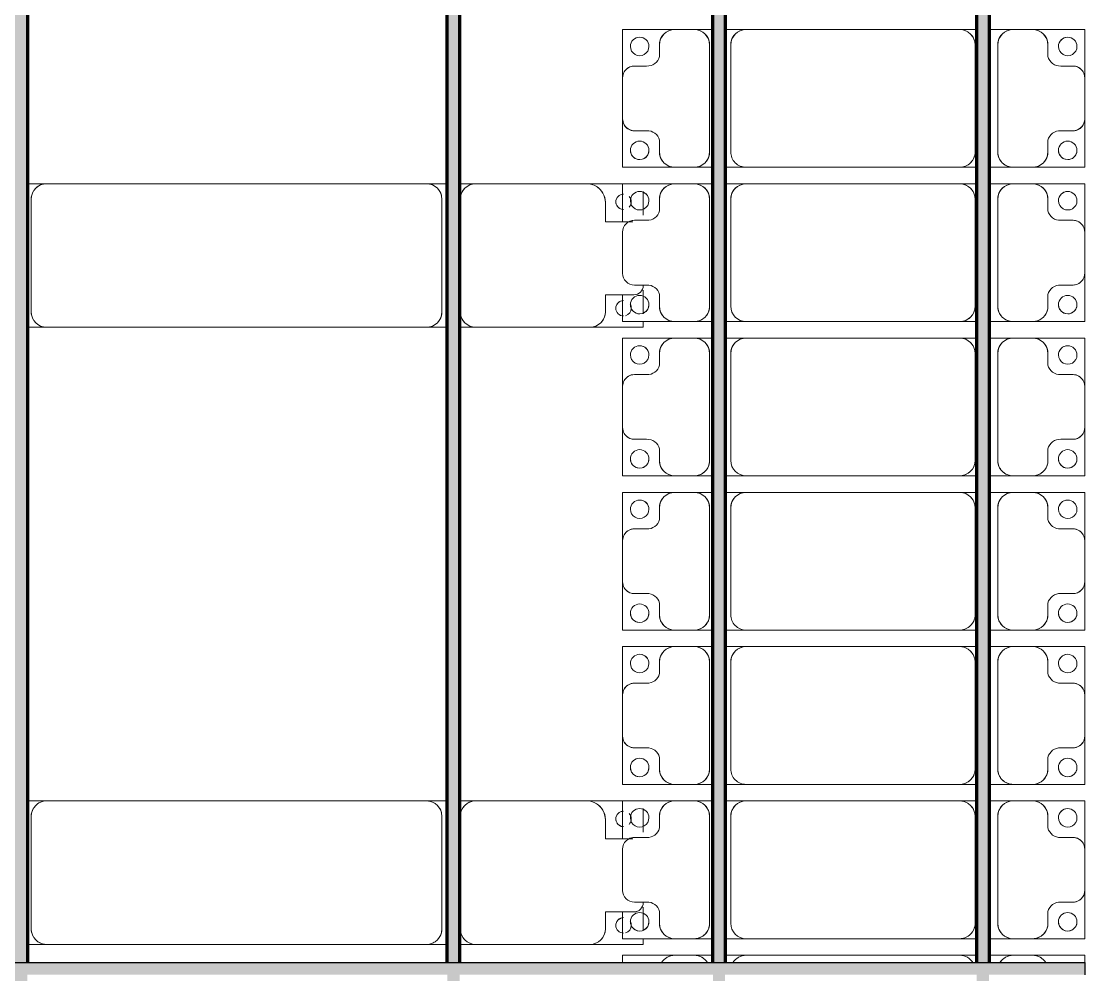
# Model space of a CAD drawing. Header units: millimetres. Extents: x -268744 to 115753, y -96240 to -10461.
# Drawn here: x 31470 to 34914, y -58647 to -55556 of the extents above; entities that cross this region are included whole.
import ezdxf

# ---------------------------------------------------------------- set-up
doc = ezdxf.new("R2010")
doc.units = ezdxf.units.MM
doc.layers.add('A-GENM', color=13, linetype='Continuous', lineweight=9)
doc.layers.add('S-BEAM', color=12, linetype='Continuous', lineweight=9)

# ---------------------------------------------------------------- blocks, each defined once
blk = doc.blocks.new('Dầm C52 - Hộp 40x60-V25-KHUNG KẾT CẤU BÈ PIN 1')
at = {"layer": 'S-BEAM', "lineweight": 25}
blk.add_hatch(color=4, dxfattribs=at).paths.add_polyline_path([(-145425.8, -20), (145811, -20), (145811, 20), (-145811, 20), (-145811, -20)])
at = {"layer": 'S-BEAM', "color": 4, "lineweight": 25}
for p, q in [((-145811, 20), (145811, 20)), ((145811, 20), (145811, -20))]:
    blk.add_line(p, q, dxfattribs=at)
blk = doc.blocks.new('Dai phaodi lai - DẢI PHAO ĐI LẠI-V77-KHUNG KẾT CẤU BÈ PIN 1')
at = {"layer": 'A-GENM', "color": 7}
for p, q in [((35276.8, 748.4), (35433.1, 748.4)), ((35276.8, 579.3), (35276.8, 748.4)), ((35276.8, 748.4), (35276.8, 579.3)), ((35433.1, 748.4), (35276.8, 748.4)), ((35566.9, 748.4), (35433.1, 748.4)), ((35569.9, 748.4), (35723.2, 748.4)), ((35723.2, 748.4), (35569.9, 748.4)), ((35723.2, 748.4), (35723.2, 579.3)), ((35723.2, 579.3), (35723.2, 748.4)), ((35776.8, 748.4), (35933.1, 748.4)), ((35776.8, 579.3), (35776.8, 748.4)), ((35776.8, 748.4), (35776.8, 579.3)), ((35933.1, 748.4), (35776.8, 748.4)), ((36066.9, 748.4), (35933.1, 748.4)), ((36066.9, 748.4), (36223.2, 748.4)), ((36223.2, 748.4), (36066.9, 748.4)), ((36223.2, 748.4), (36223.2, 579.3)), ((36223.2, 579.3), (36223.2, 748.4)), ((36276.8, 748.4), (36433.1, 748.4)), ((36276.8, 579.3), (36276.8, 748.4)), ((36276.8, 748.4), (36276.8, 579.3)), ((36433.1, 748.4), (36276.8, 748.4)), ((36566.9, 748.4), (36433.1, 748.4)), ((36566.9, 748.4), (36723.2, 748.4)), ((36723.2, 748.4), (36566.9, 748.4)), ((36723.2, 748.4), (36723.2, 579.3)), ((36723.2, 579.3), (36723.2, 748.4)), ((36776.8, 748.4), (36933.1, 748.4)), ((36776.8, 579.3), (36776.8, 748.4)), ((36776.8, 748.4), (36776.8, 579.3)), ((36933.1, 748.4), (36776.8, 748.4)), ((37066.9, 748.4), (36933.1, 748.4)), ((37066.9, 748.4), (37223.2, 748.4)), ((37223.2, 748.4), (37066.9, 748.4)), ((37223.2, 748.4), (37223.2, 579.3)), ((37223.2, 579.3), (37223.2, 748.4)), ((37276.8, 748.4), (37433.1, 748.4)), ((37276.8, 579.3), (37276.8, 748.4)), ((37276.8, 748.4), (37276.8, 579.3)), ((37433.1, 748.4), (37276.8, 748.4)), ((37566.9, 748.4), (37433.1, 748.4)), ((37566.9, 748.4), (37723.2, 748.4)), ((37723.2, 748.4), (37566.9, 748.4)), ((37723.2, 748.4), (37723.2, 579.3)), ((37723.2, 579.3), (37723.2, 748.4)), ((37776.8, 748.4), (37933.1, 748.4)), ((37776.8, 579.3), (37776.8, 748.4)), ((37776.8, 748.4), (37776.8, 579.3)), ((37933.1, 748.4), (37776.8, 748.4)), ((38066.9, 748.4), (37933.1, 748.4)), ((38066.9, 748.4), (38223.2, 748.4)), ((38223.2, 748.4), (38066.9, 748.4)), ((38223.2, 748.4), (38223.2, 579.3)), ((38223.2, 579.3), (38223.2, 748.4)), ((38276.8, 748.4), (38300.1, 748.4)), ((38276.8, 579.3), (38276.8, 748.4)), ((38276.8, 748.4), (38276.8, 579.3)), ((38300.1, 748.4), (38276.8, 748.4)), ((35395.1, 710.4), (35395.1, 670.7)), ((35604.9, 670.7), (35604.9, 710.4)), ((35895.1, 710.4), (35895.1, 670.7)), ((36104.9, 670.7), (36104.9, 710.4)), ((36395.1, 710.4), (36395.1, 670.7)), ((36604.9, 670.7), (36604.9, 710.4)), ((36895.1, 710.4), (36895.1, 670.7)), ((37104.9, 670.7), (37104.9, 710.4)), ((37395.1, 710.4), (37395.1, 670.7)), ((37604.9, 670.7), (37604.9, 710.4)), ((37895.1, 710.4), (37895.1, 670.7)), ((38104.9, 670.7), (38104.9, 710.4)), ((35364.3, 629.3), (35326.8, 629.3)), ((35673.2, 629.3), (35635.7, 629.3)), ((35864.3, 629.3), (35826.8, 629.3)), ((36173.2, 629.3), (36135.7, 629.3)), ((36364.3, 629.3), (36326.8, 629.3)), ((36673.2, 629.3), (36635.7, 629.3)), ((36864.3, 629.3), (36826.8, 629.3)), ((37173.2, 629.3), (37135.7, 629.3)), ((37364.3, 629.3), (37326.8, 629.3)), ((37673.2, 629.3), (37635.7, 629.3)), ((37864.3, 629.3), (37826.8, 629.3)), ((38173.2, 629.3), (38135.7, 629.3)), ((35276.8, 579.3), (35276.8, 516.7)), ((35723.2, 516.7), (35723.2, 579.3)), ((35776.8, 579.3), (35776.8, 516.7)), ((36223.2, 516.7), (36223.2, 579.3)), ((36276.8, 579.3), (36276.8, 516.7)), ((36723.2, 516.7), (36723.2, 579.3)), ((36776.8, 579.3), (36776.8, 516.7)), ((37223.2, 516.7), (37223.2, 579.3)), ((37276.8, 579.3), (37276.8, 516.7)), ((37723.2, 516.7), (37723.2, 579.3)), ((37776.8, 579.3), (37776.8, 516.7)), ((38223.2, 516.7), (38223.2, 579.3)), ((38276.8, 579.3), (38276.8, 516.7)), ((35276.8, 438.7), (35276.8, 516.7)), ((35276.8, 438.7), (35276.8, 516.7)), ((35723.2, 516.7), (35723.2, 438.7)), ((35723.2, 516.7), (35723.2, 438.7)), ((35776.8, 438.7), (35776.8, 516.7)), ((35776.8, 438.7), (35776.8, 516.7)), ((36223.2, 516.7), (36223.2, 438.7)), ((36223.2, 516.7), (36223.2, 438.7)), ((36276.8, 438.7), (36276.8, 516.7)), ((36276.8, 438.7), (36276.8, 516.7)), ((36723.2, 516.7), (36723.2, 438.7)), ((36723.2, 516.7), (36723.2, 438.7)), ((36776.8, 438.7), (36776.8, 516.7)), ((36776.8, 438.7), (36776.8, 516.7)), ((37223.2, 516.7), (37223.2, 438.7)), ((37223.2, 516.7), (37223.2, 438.7)), ((37276.8, 438.7), (37276.8, 516.7)), ((37276.8, 438.7), (37276.8, 516.7)), ((37723.2, 516.7), (37723.2, 438.7)), ((37723.2, 516.7), (37723.2, 438.7)), ((37776.8, 438.7), (37776.8, 516.7)), ((37776.8, 438.7), (37776.8, 516.7)), ((38223.2, 516.7), (38223.2, 438.7)), ((38223.2, 516.7), (38223.2, 438.7)), ((38276.8, 438.7), (38276.8, 516.7)), ((38276.8, 438.7), (38276.8, 516.7)), ((35326.8, 466.7), (35673.2, 466.7)), ((35826.8, 466.7), (36173.2, 466.7)), ((36326.8, 466.7), (36673.2, 466.7)), ((36826.8, 466.7), (37173.2, 466.7)), ((37326.8, 466.7), (37673.2, 466.7)), ((37826.8, 466.7), (38173.2, 466.7)), ((35276.8, 343.3), (35276.8, 398.7)), ((35276.8, 343.3), (35276.8, 398.7)), ((35673.2, 393.3), (35326.8, 393.3)), ((35723.2, 398.7), (35723.2, 343.3)), ((35723.2, 398.7), (35723.2, 343.3)), ((35776.8, 343.3), (35776.8, 398.7)), ((35776.8, 343.3), (35776.8, 398.7)), ((36173.2, 393.3), (35826.8, 393.3)), ((36223.2, 398.7), (36223.2, 343.3)), ((36223.2, 398.7), (36223.2, 343.3)), ((36276.8, 343.3), (36276.8, 398.7)), ((36276.8, 343.3), (36276.8, 398.7)), ((36673.2, 393.3), (36326.8, 393.3)), ((36723.2, 398.7), (36723.2, 343.3)), ((36723.2, 398.7), (36723.2, 343.3)), ((36776.8, 343.3), (36776.8, 398.7)), ((36776.8, 343.3), (36776.8, 398.7)), ((37173.2, 393.3), (36826.8, 393.3)), ((37223.2, 398.7), (37223.2, 343.3)), ((37223.2, 398.7), (37223.2, 343.3)), ((37276.8, 343.3), (37276.8, 398.7)), ((37276.8, 343.3), (37276.8, 398.7)), ((37673.2, 393.3), (37326.8, 393.3)), ((37723.2, 398.7), (37723.2, 343.3)), ((37723.2, 398.7), (37723.2, 343.3)), ((37776.8, 343.3), (37776.8, 398.7)), ((37776.8, 343.3), (37776.8, 398.7)), ((38173.2, 393.3), (37826.8, 393.3)), ((38223.2, 398.7), (38223.2, 343.3)), ((38223.2, 398.7), (38223.2, 343.3)), ((38276.8, 343.3), (38276.8, 398.7)), ((38276.8, 343.3), (38276.8, 398.7)), ((35276.8, 343.3), (35276.8, -348.3)), ((35723.2, -348.3), (35723.2, 343.3)), ((35776.8, 343.3), (35776.8, -348.3)), ((36223.2, -348.3), (36223.2, 343.3)), ((36276.8, 343.3), (36276.8, -348.3)), ((36723.2, -348.3), (36723.2, 343.3)), ((36776.8, 343.3), (36776.8, -348.3)), ((37223.2, -348.3), (37223.2, 343.3)), ((37276.8, 343.3), (37276.8, -348.3)), ((37723.2, -348.3), (37723.2, 343.3)), ((37776.8, 343.3), (37776.8, -348.3)), ((38223.2, -348.3), (38223.2, 343.3)), ((38276.8, 343.3), (38276.8, -348.3)), ((35276.8, -416.3), (35276.8, -348.3)), ((35276.8, -416.3), (35276.8, -348.3)), ((35723.2, -348.3), (35723.2, -416.3)), ((35723.2, -348.3), (35723.2, -416.3)), ((35776.8, -416.3), (35776.8, -348.3)), ((35776.8, -416.3), (35776.8, -348.3)), ((36223.2, -348.3), (36223.2, -416.3)), ((36223.2, -348.3), (36223.2, -416.3)), ((36276.8, -416.3), (36276.8, -348.3)), ((36276.8, -416.3), (36276.8, -348.3)), ((36723.2, -348.3), (36723.2, -416.3)), ((36723.2, -348.3), (36723.2, -416.3)), ((36776.8, -416.3), (36776.8, -348.3)), ((36776.8, -416.3), (36776.8, -348.3)), ((37223.2, -348.3), (37223.2, -416.3)), ((37223.2, -348.3), (37223.2, -416.3)), ((37276.8, -416.3), (37276.8, -348.3)), ((37276.8, -416.3), (37276.8, -348.3)), ((37723.2, -348.3), (37723.2, -416.3)), ((37723.2, -348.3), (37723.2, -416.3)), ((37776.8, -416.3), (37776.8, -348.3)), ((37776.8, -416.3), (37776.8, -348.3)), ((38223.2, -348.3), (38223.2, -416.3)), ((38223.2, -348.3), (38223.2, -416.3)), ((38276.8, -416.3), (38276.8, -348.3)), ((38276.8, -416.3), (38276.8, -348.3)), ((35326.8, -398.3), (35673.2, -398.3)), ((35826.8, -398.3), (36173.2, -398.3)), ((36326.8, -398.3), (36673.2, -398.3)), ((36826.8, -398.3), (37173.2, -398.3)), ((37326.8, -398.3), (37673.2, -398.3)), ((37826.8, -398.3), (38173.2, -398.3)), ((35276.8, -516.7), (35276.8, -456.3)), ((35276.8, -516.7), (35276.8, -456.3)), ((35673.2, -466.7), (35326.8, -466.7)), ((35723.2, -456.3), (35723.2, -516.7)), ((35723.2, -456.3), (35723.2, -516.7)), ((35776.8, -516.7), (35776.8, -456.3)), ((35776.8, -516.7), (35776.8, -456.3)), ((36173.2, -466.7), (35826.8, -466.7)), ((36223.2, -456.3), (36223.2, -516.7)), ((36223.2, -456.3), (36223.2, -516.7)), ((36276.8, -516.7), (36276.8, -456.3)), ((36276.8, -516.7), (36276.8, -456.3)), ((36673.2, -466.7), (36326.8, -466.7)), ((36723.2, -456.3), (36723.2, -516.7)), ((36723.2, -456.3), (36723.2, -516.7)), ((36776.8, -516.7), (36776.8, -456.3)), ((36776.8, -516.7), (36776.8, -456.3)), ((37173.2, -466.7), (36826.8, -466.7)), ((37223.2, -456.3), (37223.2, -516.7)), ((37223.2, -456.3), (37223.2, -516.7)), ((37276.8, -516.7), (37276.8, -456.3)), ((37276.8, -516.7), (37276.8, -456.3)), ((37673.2, -466.7), (37326.8, -466.7)), ((37723.2, -456.3), (37723.2, -516.7)), ((37723.2, -456.3), (37723.2, -516.7)), ((37776.8, -516.7), (37776.8, -456.3)), ((37776.8, -516.7), (37776.8, -456.3)), ((38173.2, -466.7), (37826.8, -466.7)), ((38223.2, -456.3), (38223.2, -516.7)), ((38223.2, -456.3), (38223.2, -516.7)), ((38276.8, -516.7), (38276.8, -456.3)), ((38276.8, -516.7), (38276.8, -456.3)), ((35276.8, -516.7), (35276.8, -579.3)), ((35723.2, -579.3), (35723.2, -516.7)), ((35776.8, -516.7), (35776.8, -579.3)), ((36223.2, -579.3), (36223.2, -516.7)), ((36276.8, -516.7), (36276.8, -579.3)), ((36723.2, -579.3), (36723.2, -516.7)), ((36776.8, -516.7), (36776.8, -579.3)), ((37223.2, -579.3), (37223.2, -516.7)), ((37276.8, -516.7), (37276.8, -579.3)), ((37723.2, -579.3), (37723.2, -516.7)), ((37776.8, -516.7), (37776.8, -579.3)), ((38223.2, -579.3), (38223.2, -516.7)), ((38276.8, -516.7), (38276.8, -579.3)), ((35276.8, -748.4), (35276.8, -579.3)), ((35276.8, -579.3), (35276.8, -748.4)), ((35723.2, -579.3), (35723.2, -748.4)), ((35723.2, -748.4), (35723.2, -579.3)), ((35776.8, -748.4), (35776.8, -579.3)), ((35776.8, -579.3), (35776.8, -748.4)), ((36223.2, -579.3), (36223.2, -748.4)), ((36223.2, -748.4), (36223.2, -579.3)), ((36276.8, -748.4), (36276.8, -579.3)), ((36276.8, -579.3), (36276.8, -748.4)), ((36723.2, -579.3), (36723.2, -748.4)), ((36723.2, -748.4), (36723.2, -579.3)), ((36776.8, -748.4), (36776.8, -579.3)), ((36776.8, -579.3), (36776.8, -748.4)), ((37223.2, -579.3), (37223.2, -748.4)), ((37223.2, -748.4), (37223.2, -579.3)), ((37276.8, -748.4), (37276.8, -579.3)), ((37276.8, -579.3), (37276.8, -748.4)), ((37723.2, -579.3), (37723.2, -748.4)), ((37723.2, -748.4), (37723.2, -579.3)), ((37776.8, -748.4), (37776.8, -579.3)), ((37776.8, -579.3), (37776.8, -748.4)), ((38223.2, -579.3), (38223.2, -748.4)), ((38223.2, -748.4), (38223.2, -579.3)), ((38276.8, -748.4), (38276.8, -579.3)), ((38276.8, -579.3), (38276.8, -748.4)), ((35326.8, -629.3), (35364.3, -629.3)), ((35635.7, -629.3), (35673.2, -629.3)), ((35826.8, -629.3), (35864.3, -629.3)), ((36135.7, -629.3), (36173.2, -629.3)), ((36326.8, -629.3), (36364.3, -629.3)), ((36635.7, -629.3), (36673.2, -629.3)), ((36826.8, -629.3), (36864.3, -629.3)), ((37135.7, -629.3), (37173.2, -629.3)), ((37326.8, -629.3), (37364.3, -629.3)), ((37635.7, -629.3), (37673.2, -629.3)), ((37826.8, -629.3), (37864.3, -629.3)), ((38135.7, -629.3), (38173.2, -629.3)), ((35395.1, -670.7), (35395.1, -710.4)), ((35604.9, -710.4), (35604.9, -670.7)), ((35895.1, -670.7), (35895.1, -710.4)), ((36104.9, -710.4), (36104.9, -670.7)), ((36395.1, -670.7), (36395.1, -710.4)), ((36604.9, -710.4), (36604.9, -670.7)), ((36895.1, -670.7), (36895.1, -710.4)), ((37104.9, -710.4), (37104.9, -670.7)), ((37395.1, -670.7), (37395.1, -710.4)), ((37604.9, -710.4), (37604.9, -670.7)), ((37895.1, -670.7), (37895.1, -710.4)), ((38104.9, -710.4), (38104.9, -670.7)), ((35433.1, -748.4), (35276.8, -748.4)), ((35276.8, -748.4), (35433.1, -748.4)), ((35433.1, -748.4), (35566.9, -748.4)), ((35723.2, -748.4), (35569.9, -748.4)), ((35569.9, -748.4), (35723.2, -748.4)), ((35900.1, -748.4), (35776.8, -748.4)), ((35776.8, -748.4), (35900.1, -748.4)), ((35933.1, -748.4), (36066.9, -748.4)), ((36223.2, -748.4), (36136.6, -748.4)), ((36136.6, -748.4), (36223.2, -748.4)), ((36433.1, -748.4), (36276.8, -748.4)), ((36276.8, -748.4), (36433.1, -748.4)), ((36433.1, -748.4), (36566.9, -748.4)), ((36723.2, -748.4), (36566.9, -748.4)), ((36566.9, -748.4), (36723.2, -748.4)), ((36933.1, -748.4), (36776.8, -748.4)), ((36776.8, -748.4), (36933.1, -748.4)), ((36933.1, -748.4), (37066.9, -748.4)), ((37223.2, -748.4), (37066.9, -748.4)), ((37066.9, -748.4), (37223.2, -748.4)), ((37433.1, -748.4), (37276.8, -748.4)), ((37276.8, -748.4), (37433.1, -748.4)), ((37433.1, -748.4), (37566.9, -748.4)), ((37723.2, -748.4), (37566.9, -748.4)), ((37566.9, -748.4), (37723.2, -748.4)), ((37900.1, -748.4), (37776.8, -748.4)), ((37776.8, -748.4), (37900.1, -748.4)), ((37933.1, -748.4), (38066.9, -748.4)), ((38223.2, -748.4), (38136.6, -748.4)), ((38136.6, -748.4), (38223.2, -748.4)), ((38300.1, -748.4), (38276.8, -748.4)), ((38276.8, -748.4), (38300.1, -748.4))]:
    blk.add_line(p, q, dxfattribs=at)
for centre, radius, start, end in [((35433.1, 710.4), 38, 90, 180), ((35433.1, 710.4), 38, 90, 180), ((35433.1, 710.4), 38, 120, 180), ((35433.1, 710.4), 38, 120, 180), ((35433.1, 710.4), 38, 90, 105), ((35433.1, 710.4), 38, 90, 105), ((35566.9, 710.4), 38, 360, 90), ((35566.9, 710.4), 38, 75, 85.4566), ((35566.9, 710.4), 38, 360, 85.4566), ((35566.9, 710.4), 38, 75, 85.4566), ((35566.9, 710.4), 38, 360, 60), ((35566.9, 710.4), 38, 360, 60), ((35933.1, 710.4), 38, 90, 180), ((35933.1, 710.4), 38, 90, 180), ((35933.1, 710.4), 38, 120, 180), ((35933.1, 710.4), 38, 120, 180), ((35933.1, 710.4), 38, 90, 105), ((35933.1, 710.4), 38, 90, 105), ((36066.9, 710.4), 38, 360, 90), ((36066.9, 710.4), 38, 75, 90), ((36066.9, 710.4), 38, 360, 90), ((36066.9, 710.4), 38, 75, 90), ((36066.9, 710.4), 38, 360, 60), ((36066.9, 710.4), 38, 360, 60), ((36433.1, 710.4), 38, 90, 180), ((36433.1, 710.4), 38, 90, 180), ((36433.1, 710.4), 38, 120, 180), ((36433.1, 710.4), 38, 120, 180), ((36433.1, 710.4), 38, 90, 105), ((36433.1, 710.4), 38, 90, 105), ((36566.9, 710.4), 38, 0, 90), ((36566.9, 710.4), 38, 75, 90), ((36566.9, 710.4), 38, 0, 90), ((36566.9, 710.4), 38, 75, 90), ((36566.9, 710.4), 38, 0, 60), ((36566.9, 710.4), 38, 0, 60), ((36933.1, 710.4), 38, 90, 180), ((36933.1, 710.4), 38, 90, 180), ((36933.1, 710.4), 38, 120, 180), ((36933.1, 710.4), 38, 120, 180), ((36933.1, 710.4), 38, 90, 105), ((36933.1, 710.4), 38, 90, 105), ((37066.9, 710.4), 38, 360, 90), ((37066.9, 710.4), 38, 75, 90), ((37066.9, 710.4), 38, 360, 90), ((37066.9, 710.4), 38, 75, 90), ((37066.9, 710.4), 38, 0, 60), ((37066.9, 710.4), 38, 0, 60), ((37433.1, 710.4), 38, 90, 180), ((37433.1, 710.4), 38, 90, 180), ((37433.1, 710.4), 38, 120, 180), ((37433.1, 710.4), 38, 120, 180), ((37433.1, 710.4), 38, 90, 105), ((37433.1, 710.4), 38, 90, 105), ((37566.9, 710.4), 38, 0, 90), ((37566.9, 710.4), 38, 75, 90), ((37566.9, 710.4), 38, 0, 90), ((37566.9, 710.4), 38, 75, 90), ((37566.9, 710.4), 38, 0, 60), ((37566.9, 710.4), 38, 0, 60), ((37933.1, 710.4), 38, 90, 180), ((37933.1, 710.4), 38, 90, 180), ((37933.1, 710.4), 38, 120, 180), ((37933.1, 710.4), 38, 120, 180), ((37933.1, 710.4), 38, 90, 105), ((37933.1, 710.4), 38, 90, 105), ((38066.9, 710.4), 38, 0, 90), ((38066.9, 710.4), 38, 75, 90), ((38066.9, 710.4), 38, 0, 90), ((38066.9, 710.4), 38, 75, 90), ((38066.9, 710.4), 38, 0, 60), ((38066.9, 710.4), 38, 0, 60), ((35331.6, 693.3), 30, 90, 270), ((35331.6, 693.3), 30, 90, 180), ((35331.6, 693.3), 30, 270, 90), ((35331.6, 693.3), 30, 270, 90), ((35668.4, 693.3), 30, 90, 270), ((35668.4, 693.3), 30, 90, 270), ((35668.4, 693.3), 30, 270, 90), ((35668.4, 693.3), 30, 0, 90), ((35831.6, 693.3), 30, 90, 270), ((35831.6, 693.3), 30, 90, 180), ((35831.6, 693.3), 30, 270, 90), ((35831.6, 693.3), 30, 270, 90), ((36168.4, 693.3), 30, 90, 270), ((36168.4, 693.3), 30, 90, 270), ((36168.4, 693.3), 30, 270, 90), ((36168.4, 693.3), 30, 0, 90), ((36331.6, 693.3), 30, 90, 270), ((36331.6, 693.3), 30, 90, 180), ((36331.6, 693.3), 30, 270, 90), ((36331.6, 693.3), 30, 270, 90), ((36668.4, 693.3), 30, 90, 270), ((36668.4, 693.3), 30, 90, 270), ((36668.4, 693.3), 30, 270, 90), ((36668.4, 693.3), 30, 0, 90), ((36831.6, 693.3), 30, 90, 270), ((36831.6, 693.3), 30, 90, 180), ((36831.6, 693.3), 30, 270, 90), ((36831.6, 693.3), 30, 270, 90), ((37168.4, 693.3), 30, 90, 270), ((37168.4, 693.3), 30, 90, 270), ((37168.4, 693.3), 30, 270, 90), ((37168.4, 693.3), 30, 0, 90), ((37331.6, 693.3), 30, 90, 270), ((37331.6, 693.3), 30, 90, 180), ((37331.6, 693.3), 30, 270, 90), ((37331.6, 693.3), 30, 270, 90), ((37668.4, 693.3), 30, 90, 270), ((37668.4, 693.3), 30, 90, 270), ((37668.4, 693.3), 30, 270, 90), ((37668.4, 693.3), 30, 0, 90), ((37831.6, 693.3), 30, 90, 270), ((37831.6, 693.3), 30, 90, 180), ((37831.6, 693.3), 30, 270, 90), ((37831.6, 693.3), 30, 270, 90), ((38168.4, 693.3), 30, 90, 270), ((38168.4, 693.3), 30, 90, 270), ((38168.4, 693.3), 30, 270, 90), ((38168.4, 693.3), 30, 0, 90), ((35331.6, 693.3), 30, 195, 270), ((35355.2, 668.2), 40, 283.1885, 3.5081), ((35644.8, 668.2), 40, 176.4919, 256.8115), ((35668.4, 693.3), 30, 270, 345), ((35831.6, 693.3), 30, 195, 270), ((35855.2, 668.2), 40, 283.1885, 3.5081), ((36144.8, 668.2), 40, 176.4919, 256.8115), ((36168.4, 693.3), 30, 270, 345), ((36331.6, 693.3), 30, 195, 270), ((36355.2, 668.2), 40, 283.1885, 3.5081), ((36644.8, 668.2), 40, 176.4919, 256.8115), ((36668.4, 693.3), 30, 270, 345), ((36831.6, 693.3), 30, 195, 270), ((36855.2, 668.2), 40, 283.1885, 3.5081), ((37144.8, 668.2), 40, 176.4919, 256.8115), ((37168.4, 693.3), 30, 270, 345), ((37331.6, 693.3), 30, 195, 270), ((37355.2, 668.2), 40, 283.1885, 3.5081), ((37644.8, 668.2), 40, 176.4919, 256.8115), ((37668.4, 693.3), 30, 270, 345), ((37831.6, 693.3), 30, 195, 270), ((37855.2, 668.2), 40, 283.1885, 3.5081), ((38144.8, 668.2), 40, 176.4919, 256.8115), ((38168.4, 693.3), 30, 270, 345), ((35326.8, 579.3), 50, 90, 180), ((35326.8, 579.3), 50, 90, 165), ((35673.2, 579.3), 50, 0, 90), ((35673.2, 579.3), 50, 15, 90), ((35826.8, 579.3), 50, 90, 180), ((35826.8, 579.3), 50, 90, 165), ((36173.2, 579.3), 50, 360, 90), ((36173.2, 579.3), 50, 15, 90), ((36326.8, 579.3), 50, 90, 180), ((36326.8, 579.3), 50, 90, 165), ((36673.2, 579.3), 50, 360, 90), ((36673.2, 579.3), 50, 15, 90), ((36826.8, 579.3), 50, 90, 180), ((36826.8, 579.3), 50, 90, 165), ((37173.2, 579.3), 50, 0, 90), ((37173.2, 579.3), 50, 15, 90), ((37326.8, 579.3), 50, 90, 180), ((37326.8, 579.3), 50, 90, 165), ((37673.2, 579.3), 50, 0, 90), ((37673.2, 579.3), 50, 15, 90), ((37826.8, 579.3), 50, 90, 180), ((37826.8, 579.3), 50, 90, 165), ((38173.2, 579.3), 50, 360, 90), ((38173.2, 579.3), 50, 15, 90), ((38326.8, 579.3), 50, 120, 180), ((38326.8, 579.3), 50, 120, 165), ((35326.8, 516.7), 50, 180, 270), ((35326.8, 516.7), 50, 195, 270), ((35673.2, 516.7), 50, 270, 0), ((35673.2, 516.7), 50, 270, 345), ((35826.8, 516.7), 50, 180, 270), ((35826.8, 516.7), 50, 195, 270), ((36173.2, 516.7), 50, 270, 0), ((36173.2, 516.7), 50, 270, 345), ((36326.8, 516.7), 50, 180, 270), ((36326.8, 516.7), 50, 195, 270), ((36673.2, 516.7), 50, 270, 0), ((36673.2, 516.7), 50, 270, 345), ((36826.8, 516.7), 50, 180, 270), ((36826.8, 516.7), 50, 195, 270), ((37173.2, 516.7), 50, 270, 360), ((37173.2, 516.7), 50, 270, 345), ((37326.8, 516.7), 50, 180, 270), ((37326.8, 516.7), 50, 195, 270), ((37673.2, 516.7), 50, 270, 0), ((37673.2, 516.7), 50, 270, 345), ((37826.8, 516.7), 50, 180, 270), ((37826.8, 516.7), 50, 195, 270), ((38173.2, 516.7), 50, 270, 360), ((38173.2, 516.7), 50, 270, 345), ((38326.8, 516.7), 50, 180, 240), ((38326.8, 516.7), 50, 195, 240), ((35326.8, 343.3), 50, 90, 180), ((35326.8, 343.3), 50, 105, 135), ((35673.2, 343.3), 50, 360, 90), ((35673.2, 343.3), 50, 360, 75), ((35826.8, 343.3), 50, 90, 180), ((35826.8, 343.3), 50, 105, 135), ((36173.2, 343.3), 50, 0, 90), ((36173.2, 343.3), 50, 0, 75), ((36326.8, 343.3), 50, 90, 180), ((36326.8, 343.3), 50, 105, 135), ((36673.2, 343.3), 50, 0, 90), ((36673.2, 343.3), 50, 0, 75), ((36826.8, 343.3), 50, 90, 180), ((36826.8, 343.3), 50, 105, 135), ((37173.2, 343.3), 50, 360, 90), ((37173.2, 343.3), 50, 360, 75), ((37326.8, 343.3), 50, 90, 180), ((37326.8, 343.3), 50, 105, 135), ((37673.2, 343.3), 50, 0, 90), ((37673.2, 343.3), 50, 0, 75), ((37826.8, 343.3), 50, 90, 180), ((37826.8, 343.3), 50, 105, 135), ((38173.2, 343.3), 50, 360, 90), ((38173.2, 343.3), 50, 360, 75), ((38326.8, 343.3), 50, 120, 180), ((38326.8, 343.3), 50, 120, 135), ((35326.8, 343.3), 50, 150, 180), ((35826.8, 343.3), 50, 150, 180), ((36326.8, 343.3), 50, 150, 180), ((36826.8, 343.3), 50, 150, 180), ((37326.8, 343.3), 50, 150, 180), ((37826.8, 343.3), 50, 150, 180), ((38326.8, 343.3), 50, 150, 180), ((35326.8, -348.3), 50, 180, 270), ((35326.8, -348.3), 50, 195, 270), ((35673.2, -348.3), 50, 270, 0), ((35673.2, -348.3), 50, 270, 0), ((35826.8, -348.3), 50, 180, 270), ((35826.8, -348.3), 50, 195, 270), ((36173.2, -348.3), 50, 270, 360), ((36173.2, -348.3), 50, 270, 360), ((36326.8, -348.3), 50, 180, 270), ((36326.8, -348.3), 50, 195, 270), ((36673.2, -348.3), 50, 270, 360), ((36673.2, -348.3), 50, 270, 360), ((36826.8, -348.3), 50, 180, 270), ((36826.8, -348.3), 50, 195, 270), ((37173.2, -348.3), 50, 270, 0), ((37173.2, -348.3), 50, 270, 0), ((37326.8, -348.3), 50, 180, 270), ((37326.8, -348.3), 50, 195, 270), ((37673.2, -348.3), 50, 270, 0), ((37673.2, -348.3), 50, 270, 0), ((37826.8, -348.3), 50, 180, 270), ((37826.8, -348.3), 50, 195, 270), ((38173.2, -348.3), 50, 270, 360), ((38173.2, -348.3), 50, 270, 360), ((38326.8, -348.3), 50, 180, 240), ((38326.8, -348.3), 50, 195, 240), ((35326.8, -516.7), 50, 90, 180), ((35326.8, -516.7), 50, 90, 165), ((35673.2, -516.7), 50, 0, 90), ((35673.2, -516.7), 50, 15, 90), ((35826.8, -516.7), 50, 90, 180), ((35826.8, -516.7), 50, 90, 165), ((36173.2, -516.7), 50, 360, 90), ((36173.2, -516.7), 50, 15, 90), ((36326.8, -516.7), 50, 90, 180), ((36326.8, -516.7), 50, 90, 165), ((36673.2, -516.7), 50, 360, 90), ((36673.2, -516.7), 50, 15, 90), ((36826.8, -516.7), 50, 90, 180), ((36826.8, -516.7), 50, 90, 165), ((37173.2, -516.7), 50, 0, 90), ((37173.2, -516.7), 50, 15, 90), ((37326.8, -516.7), 50, 90, 180), ((37326.8, -516.7), 50, 90, 165), ((37673.2, -516.7), 50, 0, 90), ((37673.2, -516.7), 50, 15, 90), ((37826.8, -516.7), 50, 90, 180), ((37826.8, -516.7), 50, 90, 165), ((38173.2, -516.7), 50, 360, 90), ((38173.2, -516.7), 50, 15, 90), ((38326.8, -516.7), 50, 120, 180), ((38326.8, -516.7), 50, 120, 165), ((35326.8, -579.3), 50, 180, 270), ((35673.2, -579.3), 50, 270, 360), ((35826.8, -579.3), 50, 180, 270), ((36173.2, -579.3), 50, 270, 360), ((36326.8, -579.3), 50, 180, 270), ((36673.2, -579.3), 50, 270, 360), ((36826.8, -579.3), 50, 180, 270), ((37173.2, -579.3), 50, 270, 360), ((37326.8, -579.3), 50, 180, 270), ((37673.2, -579.3), 50, 270, 360), ((37826.8, -579.3), 50, 180, 270), ((38173.2, -579.3), 50, 270, 360), ((38326.8, -579.3), 50, 180, 240), ((35326.8, -579.3), 50, 195, 270), ((35673.2, -579.3), 50, 270, 345), ((35826.8, -579.3), 50, 195, 270), ((36173.2, -579.3), 50, 270, 345), ((36326.8, -579.3), 50, 195, 270), ((36673.2, -579.3), 50, 270, 345), ((36826.8, -579.3), 50, 195, 270), ((37173.2, -579.3), 50, 270, 345), ((37326.8, -579.3), 50, 195, 270), ((37673.2, -579.3), 50, 270, 345), ((37826.8, -579.3), 50, 195, 270), ((38173.2, -579.3), 50, 270, 345), ((38326.8, -579.3), 50, 195, 240), ((35355.2, -668.2), 40, 356.4919, 76.8115), ((35644.8, -668.2), 40, 103.1885, 183.5081), ((35855.2, -668.2), 40, 356.4919, 76.8115), ((36144.8, -668.2), 40, 103.1885, 183.5081), ((36355.2, -668.2), 40, 356.4919, 76.8115), ((36644.8, -668.2), 40, 103.1885, 183.5081), ((36855.2, -668.2), 40, 356.4919, 76.8115), ((37144.8, -668.2), 40, 103.1885, 183.5081), ((37355.2, -668.2), 40, 356.4919, 76.8115), ((37644.8, -668.2), 40, 103.1885, 183.5081), ((37855.2, -668.2), 40, 356.4919, 76.8115), ((38144.8, -668.2), 40, 103.1885, 183.5081), ((35331.6, -693.3), 30, 90, 270), ((35331.6, -693.3), 30, 90, 165), ((35331.6, -693.3), 30, 270, 90), ((35331.6, -693.3), 30, 270, 90), ((35668.4, -693.3), 30, 90, 270), ((35668.4, -693.3), 30, 90, 270), ((35668.4, -693.3), 30, 270, 90), ((35668.4, -693.3), 30, 15, 90), ((35831.6, -693.3), 30, 90, 270), ((35831.6, -693.3), 30, 90, 165), ((35831.6, -693.3), 30, 270, 90), ((35831.6, -693.3), 30, 270, 90), ((36168.4, -693.3), 30, 90, 270), ((36168.4, -693.3), 30, 90, 270), ((36168.4, -693.3), 30, 270, 90), ((36168.4, -693.3), 30, 15, 90), ((36331.6, -693.3), 30, 90, 270), ((36331.6, -693.3), 30, 90, 165), ((36331.6, -693.3), 30, 270, 90), ((36331.6, -693.3), 30, 270, 90), ((36668.4, -693.3), 30, 90, 270), ((36668.4, -693.3), 30, 90, 270), ((36668.4, -693.3), 30, 270, 90), ((36668.4, -693.3), 30, 15, 90), ((36831.6, -693.3), 30, 90, 270), ((36831.6, -693.3), 30, 90, 165), ((36831.6, -693.3), 30, 270, 90), ((36831.6, -693.3), 30, 270, 90), ((37168.4, -693.3), 30, 90, 270), ((37168.4, -693.3), 30, 90, 270), ((37168.4, -693.3), 30, 270, 90), ((37168.4, -693.3), 30, 15, 90), ((37331.6, -693.3), 30, 90, 270), ((37331.6, -693.3), 30, 90, 165), ((37331.6, -693.3), 30, 270, 90), ((37331.6, -693.3), 30, 270, 90), ((37668.4, -693.3), 30, 90, 270), ((37668.4, -693.3), 30, 90, 270), ((37668.4, -693.3), 30, 270, 90), ((37668.4, -693.3), 30, 15, 90), ((37831.6, -693.3), 30, 90, 270), ((37831.6, -693.3), 30, 90, 165), ((37831.6, -693.3), 30, 270, 90), ((37831.6, -693.3), 30, 270, 90), ((38168.4, -693.3), 30, 90, 270), ((38168.4, -693.3), 30, 90, 270), ((38168.4, -693.3), 30, 270, 90), ((38168.4, -693.3), 30, 15, 90), ((35331.6, -693.3), 30, 180, 270), ((35433.1, -710.4), 38, 180, 270), ((35433.1, -710.4), 38, 180, 240), ((35433.1, -710.4), 38, 180, 270), ((35433.1, -710.4), 38, 180, 240), ((35566.9, -710.4), 38, 270, 360), ((35566.9, -710.4), 38, 274.5434, 360), ((35566.9, -710.4), 38, 300, 360), ((35566.9, -710.4), 38, 300, 360), ((35668.4, -693.3), 30, 270, 360), ((35831.6, -693.3), 30, 180, 270), ((35933.1, -710.4), 38, 180, 270), ((35933.1, -710.4), 38, 180, 210), ((35933.1, -710.4), 38, 180, 210), ((36066.9, -710.4), 38, 270, 360), ((36168.4, -693.3), 30, 270, 360), ((36331.6, -693.3), 30, 180, 270), ((36433.1, -710.4), 38, 180, 270), ((36433.1, -710.4), 38, 180, 240), ((36433.1, -710.4), 38, 180, 270), ((36433.1, -710.4), 38, 180, 240), ((36566.9, -710.4), 38, 270, 360), ((36566.9, -710.4), 38, 270, 360), ((36566.9, -710.4), 38, 300, 360), ((36566.9, -710.4), 38, 300, 360), ((36668.4, -693.3), 30, 270, 360), ((36831.6, -693.3), 30, 180, 270), ((36933.1, -710.4), 38, 180, 270), ((36933.1, -710.4), 38, 180, 240), ((36933.1, -710.4), 38, 180, 270), ((36933.1, -710.4), 38, 180, 240), ((37066.9, -710.4), 38, 270, 0), ((37066.9, -710.4), 38, 270, 0), ((37066.9, -710.4), 38, 300, 0), ((37066.9, -710.4), 38, 300, 0), ((37168.4, -693.3), 30, 270, 0), ((37331.6, -693.3), 30, 180, 270), ((37433.1, -710.4), 38, 180, 270), ((37433.1, -710.4), 38, 180, 240), ((37433.1, -710.4), 38, 180, 270), ((37433.1, -710.4), 38, 180, 240), ((37566.9, -710.4), 38, 270, 360), ((37566.9, -710.4), 38, 270, 360), ((37566.9, -710.4), 38, 300, 360), ((37566.9, -710.4), 38, 300, 360), ((37668.4, -693.3), 30, 270, 360), ((37831.6, -693.3), 30, 180, 270), ((37933.1, -710.4), 38, 180, 270), ((37933.1, -710.4), 38, 180, 210), ((37933.1, -710.4), 38, 180, 210), ((38066.9, -710.4), 38, 270, 0), ((38168.4, -693.3), 30, 270, 0), ((35433.1, -710.4), 38, 255, 270), ((35433.1, -710.4), 38, 255, 270), ((35566.9, -710.4), 38, 274.5434, 285), ((35566.9, -710.4), 38, 274.5434, 285), ((36433.1, -710.4), 38, 255, 270), ((36433.1, -710.4), 38, 255, 270), ((36566.9, -710.4), 38, 270, 285), ((36566.9, -710.4), 38, 270, 285), ((36933.1, -710.4), 38, 255, 270), ((36933.1, -710.4), 38, 255, 270), ((37066.9, -710.4), 38, 270, 285), ((37066.9, -710.4), 38, 270, 285), ((37433.1, -710.4), 38, 255, 270), ((37433.1, -710.4), 38, 255, 270), ((37566.9, -710.4), 38, 270, 285), ((37566.9, -710.4), 38, 270, 285)]:
    blk.add_arc(centre, radius, start, end, dxfattribs=at)
blk = doc.blocks.new('Dầm C52 - Dầm C52-V78-KHUNG KẾT CẤU BÈ PIN 1')
at = {"layer": 'S-BEAM', "lineweight": 140}
h = blk.add_hatch(color=1, dxfattribs=at)
h.paths.add_polyline_path([(-25480.9, 20), (-25480.9, -20), (-25440.9, -19.8), (-25445.2, 20)])
h.paths.add_polyline_path([(-25400.9, 20), (-25400.9, -20), (-19440.9, -19.8), (-19443, 20), (-24983.5, 20)])
h.paths.add_polyline_path([(-19400.9, -19.8), (-19400.9, -20), (-13440.9, -19.8), (-13440.9, 20), (-19400.9, 20)])
h.paths.add_polyline_path([(-13400.9, -19.8), (-13400.9, -20), (-7440.9, -19.8), (-7440.9, 20), (-13400.9, 20)])
h.paths.add_polyline_path([(-7400.9, -20), (-2883.4, -19.8), (-2883.4, 20), (-7400.9, 20), (-7400.9, -19.8)])
h.paths.add_polyline_path([(-1283.4, -20), (4559.1, -19.8), (4559.1, 20), (-1283.4, 20), (-1283.4, -19.8)])
h.paths.add_polyline_path([(4599.1, 20), (4599.1, -20), (10559.1, -19.8), (10559.1, 20), (5027.2, 20)])
h.paths.add_polyline_path([(10599.1, 20), (10599.1, -20), (16559.1, -19.8), (16559.1, 20), (11029.4, 20)])
h.paths.add_polyline_path([(16599.1, 20), (16599.1, -20), (22559.1, -19.8), (22559.1, 20), (17031.5, 20)])
h.paths.add_polyline_path([(22599.1, 20), (22599.1, -20), (25259.1, -19.8), (25259.1, 20), (23033.7, 20)])
h.paths.add_polyline_path([(25299.1, -20), (25480.9, -19.8), (25480.9, 20), (25299.1, 20), (25299.1, -19.8)])
at = {"layer": 'S-BEAM', "color": 1, "lineweight": 140}
for p, q in [((-13400.9, 20), (-7440.9, 20)), ((-7440.9, -20), (-13400.9, -20))]:
    blk.add_line(p, q, dxfattribs=at)
blk = doc.blocks.new('Dầm C52 - Dầm C52-V79-KHUNG KẾT CẤU BÈ PIN 1')
at = {"layer": 'S-BEAM', "lineweight": 140}
h = blk.add_hatch(color=1, dxfattribs=at)
h.paths.add_polyline_path([(-25480.9, 20), (-25480.9, -20), (-25440.9, -20), (-25440.9, 20)])
h.paths.add_polyline_path([(-25400.9, 20), (-25400.9, -20), (-19440.9, -20), (-19443, 20), (-24983.5, 20)])
h.paths.add_polyline_path([(-19400.9, 20), (-19400.9, -20), (-13440.9, -20), (-13440.9, 20), (-18981.3, 20)])
h.paths.add_polyline_path([(-13400.9, -20), (-7440.9, -20), (-7440.9, 20), (-13400.9, 20)])
h.paths.add_polyline_path([(-7400.9, 20), (-7400.9, -20), (-2883.4, -20), (-2883.4, 20), (-6977, 20)])
h.paths.add_polyline_path([(-1283.4, 20), (-1283.4, -20), (4559.1, -20), (4559.1, 20), (-974.9, 20)])
h.paths.add_polyline_path([(4599.1, -20), (10559.1, -20), (10559.1, 20), (4599.1, 20)])
h.paths.add_polyline_path([(10599.1, 20), (10599.1, -20), (16559.1, -20), (16559.1, 20), (11029.4, 20)])
h.paths.add_polyline_path([(16599.1, -20), (22559.1, -20), (22559.1, 20), (16599.1, 20)])
h.paths.add_polyline_path([(22599.1, -20), (25259.1, -20), (25259.1, 20), (22599.1, 20)])
h.paths.add_polyline_path([(25299.1, -20), (25480.9, -20), (25480.9, 20), (25299.1, 20)])
at = {"layer": 'S-BEAM', "color": 1, "lineweight": 140}
for p, q in [((-13400.9, 20), (-7440.9, 20)), ((-7440.9, -20), (-13400.9, -20))]:
    blk.add_line(p, q, dxfattribs=at)
blk = doc.blocks.new('Dai phao do pin - DẢI PHAO ĐỠ PIN-V87-KHUNG KẾT CẤU BÈ PIN 1')
at = {"layer": 'A-GENM', "color": 7}
for p, q in [((67087.6, 241.6), (67149.7, 241.6)), ((67087.6, 241.6), (67149.7, 241.6)), ((68380.3, 241.6), (67149.7, 241.6)), ((68380.3, 241.6), (68447.6, 241.6)), ((68380.3, 241.6), (68447.6, 241.6)), ((68487.6, 241.6), (68539.7, 241.6)), ((68487.6, 241.6), (68539.7, 241.6)), ((68899.7, 241.6), (68539.7, 241.6)), ((68899.7, 241.6), (69082.2, 241.6)), ((69082.2, 241.6), (68899.7, 241.6)), ((69082.2, 216.6), (69082.2, 140)), ((69082.2, 140), (69082.2, 216.6)), ((67099.7, 191.6), (67099.7, -173.4)), ((68430.3, -173.4), (68430.3, 191.6)), ((68489.7, 191.6), (68489.7, -173.4)), ((68959.7, 118.2), (68959.7, 181.6)), ((69048.7, 118.2), (68959.7, 118.2)), ((69082.2, -103.3), (69082.2, -179.9)), ((69082.2, -179.9), (69082.2, -103.3)), ((68959.7, -173.4), (68959.7, -118.2)), ((68959.7, -118.2), (69052.2, -118.2)), ((69082.2, -204.2), (69082.2, -223.4)), ((69082.2, -223.4), (69082.2, -204.2)), ((67149.7, -223.4), (67087.6, -223.4)), ((67149.7, -223.4), (67087.6, -223.4)), ((67149.7, -223.4), (68380.3, -223.4)), ((68447.6, -223.4), (68380.3, -223.4)), ((68447.6, -223.4), (68380.3, -223.4)), ((68539.7, -223.4), (68487.6, -223.4)), ((68539.7, -223.4), (68487.6, -223.4)), ((68539.7, -223.4), (68909.7, -223.4)), ((69082.2, -223.4), (68909.7, -223.4)), ((68909.7, -223.4), (69082.2, -223.4))]:
    blk.add_line(p, q, dxfattribs=at)
for centre, radius, start, end in [((67149.7, 191.6), 50, 90, 180), ((68380.3, 191.6), 50, 360, 90), ((68380.3, 191.6), 50, 60, 90), ((68539.7, 191.6), 50, 90, 180), ((68899.7, 181.6), 60, 360, 90), ((67149.7, 191.6), 50, 150, 180), ((67149.7, 191.6), 50, 105, 135), ((68380.3, 191.6), 50, 15, 30), ((68539.7, 191.6), 50, 105, 180), ((68899.7, 181.6), 60, 360, 60), ((69018.6, 183.2), 25, 90, 180), ((69018.6, 183.2), 25, 90, 165), ((69018.6, 183.2), 25, 180, 270), ((69018.6, 183.2), 25, 180, 195), ((69018.6, 183.2), 25, 0, 45), ((69018.6, 183.2), 25, 0, 45), ((69018.6, 183.2), 25, 315, 0), ((69018.6, 183.2), 25, 315, 0), ((69018.6, 183.2), 25, 210, 270), ((69052.2, -88.2), 30, 270, 360), ((69018.6, -161.8), 25, 90, 180), ((69018.6, -161.8), 25, 105, 165), ((69052.2, -88.2), 30, 285, 300), ((69052.2, -88.2), 30, 285, 300), ((69052.2, -88.2), 30, 285, 300), ((69018.6, -161.8), 25, 180, 270), ((69018.6, -161.8), 25, 180, 270), ((69018.6, -161.8), 25, 285, 0), ((69018.6, -161.8), 25, 285, 0), ((69018.6, -161.8), 25, 0, 30), ((69018.6, -161.8), 25, 0, 30), ((67149.7, -173.4), 50, 180, 270), ((67149.7, -173.4), 50, 180, 210), ((68380.3, -173.4), 50, 270, 0), ((68380.3, -173.4), 50, 330, 0), ((68539.7, -173.4), 50, 180, 270), ((68539.7, -173.4), 50, 180, 255), ((68909.7, -173.4), 50, 270, 360), ((68909.7, -173.4), 50, 285, 360), ((67149.7, -173.4), 50, 240, 270), ((68380.3, -173.4), 50, 285, 300)]:
    blk.add_arc(centre, radius, start, end, dxfattribs=at)
blk = doc.blocks.new('Dai phao do pin - DẢI PHAO ĐỠ PIN-V88-KHUNG KẾT CẤU BÈ PIN 1')
at = {"layer": 'A-GENM', "color": 7}
for p, q in [((67087.6, 241.6), (67149.7, 241.6)), ((67087.6, 241.6), (67149.7, 241.6)), ((68380.3, 241.6), (67149.7, 241.6)), ((68380.3, 241.6), (68447.6, 241.6)), ((68380.3, 241.6), (68447.6, 241.6)), ((68487.6, 241.6), (68539.7, 241.6)), ((68487.6, 241.6), (68539.7, 241.6)), ((68899.7, 241.6), (68539.7, 241.6)), ((68899.7, 241.6), (69082.2, 241.6)), ((69082.2, 241.6), (68899.7, 241.6)), ((69082.2, 216.6), (69082.2, 140)), ((69082.2, 140), (69082.2, 216.6)), ((67099.7, 191.6), (67099.7, -173.4)), ((68430.3, -173.4), (68430.3, 191.6)), ((68489.7, 191.6), (68489.7, -173.4)), ((68959.7, 118.2), (68959.7, 181.6)), ((69048.7, 118.2), (68959.7, 118.2)), ((69082.2, -103.3), (69082.2, -179.9)), ((69082.2, -179.9), (69082.2, -103.3)), ((68959.7, -173.4), (68959.7, -118.2)), ((68959.7, -118.2), (69052.2, -118.2)), ((69082.2, -204.2), (69082.2, -223.4)), ((69082.2, -223.4), (69082.2, -204.2)), ((67149.7, -223.4), (67087.6, -223.4)), ((67149.7, -223.4), (67087.6, -223.4)), ((67149.7, -223.4), (68380.3, -223.4)), ((68447.6, -223.4), (68380.3, -223.4)), ((68447.6, -223.4), (68380.3, -223.4)), ((68539.7, -223.4), (68487.6, -223.4)), ((68539.7, -223.4), (68487.6, -223.4)), ((68539.7, -223.4), (68909.7, -223.4)), ((69082.2, -223.4), (68909.7, -223.4)), ((68909.7, -223.4), (69082.2, -223.4))]:
    blk.add_line(p, q, dxfattribs=at)
for centre, radius, start, end in [((67149.7, 191.6), 50, 90, 180), ((68380.3, 191.6), 50, 360, 90), ((68380.3, 191.6), 50, 60, 90), ((68539.7, 191.6), 50, 90, 180), ((68899.7, 181.6), 60, 360, 90), ((67149.7, 191.6), 50, 150, 180), ((67149.7, 191.6), 50, 105, 135), ((68380.3, 191.6), 50, 15, 30), ((68539.7, 191.6), 50, 105, 180), ((68899.7, 181.6), 60, 360, 60), ((69018.6, 183.2), 25, 90, 180), ((69018.6, 183.2), 25, 90, 165), ((69018.6, 183.2), 25, 180, 270), ((69018.6, 183.2), 25, 180, 195), ((69018.6, 183.2), 25, 0, 45), ((69018.6, 183.2), 25, 0, 45), ((69018.6, 183.2), 25, 315, 0), ((69018.6, 183.2), 25, 315, 0), ((69018.6, 183.2), 25, 210, 270), ((69052.2, -88.2), 30, 270, 360), ((69018.6, -161.8), 25, 90, 180), ((69018.6, -161.8), 25, 105, 165), ((69052.2, -88.2), 30, 285, 300), ((69052.2, -88.2), 30, 285, 300), ((69052.2, -88.2), 30, 285, 300), ((69018.6, -161.8), 25, 180, 270), ((69018.6, -161.8), 25, 180, 270), ((69018.6, -161.8), 25, 285, 0), ((69018.6, -161.8), 25, 285, 0), ((69018.6, -161.8), 25, 0, 30), ((69018.6, -161.8), 25, 0, 30), ((67149.7, -173.4), 50, 180, 270), ((67149.7, -173.4), 50, 180, 210), ((68380.3, -173.4), 50, 270, 0), ((68380.3, -173.4), 50, 330, 0), ((68539.7, -173.4), 50, 180, 270), ((68539.7, -173.4), 50, 180, 255), ((68909.7, -173.4), 50, 270, 360), ((68909.7, -173.4), 50, 285, 360), ((67149.7, -173.4), 50, 240, 270), ((68380.3, -173.4), 50, 285, 300)]:
    blk.add_arc(centre, radius, start, end, dxfattribs=at)
blk = doc.blocks.new('Dầm C52 - Dầm C52-V2-KHUNG KẾT CẤU BÈ PIN 1')
at = {"layer": 'S-BEAM', "lineweight": 140}
h = blk.add_hatch(color=1, dxfattribs=at)
h.paths.add_polyline_path([(-25480.9, 20), (-25480.9, -20), (-25440.9, -20), (-25440.9, 20)])
h.paths.add_polyline_path([(-25400.9, 20), (-25400.9, -20), (-19440.9, -20), (-19443, 20), (-24983.5, 20)])
h.paths.add_polyline_path([(-19400.9, 20), (-19400.9, -20), (-13440.9, -20), (-13440.9, 20), (-18519.6, 20)])
h.paths.add_polyline_path([(-13400.9, -20), (-7440.9, -20), (-7440.9, 20), (-13400.9, 20)])
h.paths.add_polyline_path([(-7400.9, 20), (-7400.9, -20), (-1440.9, -20), (-1440.9, 20), (-6515.3, 20)])
h.paths.add_polyline_path([(-1400.9, 20), (-1400.9, -20), (4559.1, -20), (4559.1, 20), (-974.9, 20)])
h.paths.add_polyline_path([(4599.1, -20), (10559.1, -20), (10559.1, 20), (4599.1, 20)])
h.paths.add_polyline_path([(10599.1, -20), (16559.1, -20), (16559.1, 20), (10599.1, 20)])
h.paths.add_polyline_path([(16599.1, 20), (16599.1, -20), (22559.1, -20), (22559.1, 20), (17493.2, 20)])
h.paths.add_polyline_path([(22599.1, 20), (22599.1, -20), (25259.1, -20), (25259.1, 20), (23033.7, 20)])
h.paths.add_polyline_path([(25299.1, -20), (25480.9, -20), (25480.9, 20), (25299.1, 20)])
at = {"layer": 'S-BEAM', "color": 1, "lineweight": 140}
blk.add_line((-7440.9, -20), (-13400.9, -20), dxfattribs=at)
blk = doc.blocks.new('Dầm C52 - Dầm C52-102503-KHUNG KẾT CẤU BÈ PIN 1')
at = {"layer": 'S-BEAM', "lineweight": 140}
h = blk.add_hatch(color=1, dxfattribs=at)
h.paths.add_polyline_path([(-25480.9, 20), (-25480.9, -20), (-25440.9, -20), (-25440.9, 20)])
h.paths.add_polyline_path([(-25400.9, 20), (-25400.9, -20), (-19440.9, -20), (-19443, 20), (-24983.5, 20)])
h.paths.add_polyline_path([(-19400.9, 20), (-19400.9, -20), (-13440.9, -20), (-13440.9, 20), (-17596.2, 20)])
h.paths.add_polyline_path([(-13400.9, -20), (-7440.9, -20), (-7440.9, 20), (-13400.9, 20)])
h.paths.add_polyline_path([(-7400.9, -20), (-1440.9, -20), (-1440.9, 20), (-7400.9, 20)])
h.paths.add_polyline_path([(-1400.9, -20), (4559.1, -20), (4559.1, 20), (-1400.9, 20)])
h.paths.add_polyline_path([(4599.1, -20), (10559.1, -20), (10559.1, 20), (4599.1, 20)])
h.paths.add_polyline_path([(10599.1, 20), (10599.1, -20), (16559.1, -20), (16559.1, 20), (11952.8, 20)])
h.paths.add_polyline_path([(16599.1, -20), (22559.1, -20), (22559.1, 20), (16599.1, 20)])
h.paths.add_polyline_path([(22599.1, -20), (25259.1, -20), (25259.1, 20), (22599.1, 20)])
h.paths.add_polyline_path([(25299.1, -20), (25441.8, -20), (25441.8, 20), (25299.1, 20)])
at = {"layer": 'S-BEAM', "color": 1, "lineweight": 140}
for p, q in [((-13400.9, 20), (-7440.9, 20)), ((-7440.9, -20), (-13400.9, -20))]:
    blk.add_line(p, q, dxfattribs=at)
blk = doc.blocks.new('be pin 1_rvt-1-KHUNG KẾT CẤU BÈ PIN 1')
at = {"layer": 'A-GENM', "lineweight": 9, "rotation": 270.0000000003262}
blk.add_blockref('Dai phaodi lai - DẢI PHAO ĐI LẠI-V77-KHUNG KẾT CẤU BÈ PIN 1', (34166, -20306.4), dxfattribs=at)
at = {"layer": 'A-GENM', "lineweight": 9}
for name, p in [('Dai phao do pin - DẢI PHAO ĐỠ PIN-V88-KHUNG KẾT CẤU BÈ PIN 1', (-35598.1, -56324.7)), ('Dai phao do pin - DẢI PHAO ĐỠ PIN-V87-KHUNG KẾT CẤU BÈ PIN 1', (-35598.1, -58324.7))]:
    blk.add_blockref(name, p, dxfattribs=at)
at = {"layer": 'S-BEAM', "lineweight": 9, "rotation": 90.00000000032618}
for name, p in [('Dầm C52 - Dầm C52-V2-KHUNG KẾT CẤU BÈ PIN 1', (31469.5, -45205.6)), ('Dầm C52 - Dầm C52-V78-KHUNG KẾT CẤU BÈ PIN 1', (33729.7, -45205.6)), ('Dầm C52 - Dầm C52-V79-KHUNG KẾT CẤU BÈ PIN 1', (34584.7, -45205.6)), ('Dầm C52 - Dầm C52-102503-KHUNG KẾT CẤU BÈ PIN 1', (32869.5, -45205.6))]:
    blk.add_blockref(name, p, dxfattribs=at)
at = {"layer": 'S-BEAM', "lineweight": 9}
blk.add_blockref('Dầm C52 - Hộp 40x60-V25-KHUNG KẾT CẤU BÈ PIN 1', (-110896.7, -58626.5), dxfattribs=at)

msp = doc.modelspace()

# ---------------------------------------------------------------- block references
at = {"lineweight": 5}
msp.add_blockref('be pin 1_rvt-1-KHUNG KẾT CẤU BÈ PIN 1', (0, 0), dxfattribs=at)

doc.saveas('drawing.dxf')
